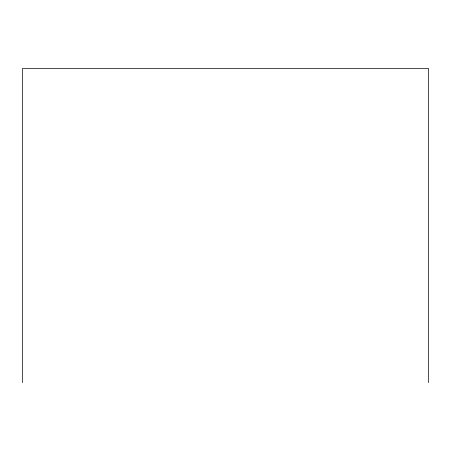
<?xml version="1.0" encoding="UTF-8"?>
<svg xmlns="http://www.w3.org/2000/svg" width="451" height="451" viewBox="0 0 451 451"><rect width="100%" height="100%" fill="white"/><g stroke="black" fill="none" stroke-linecap="round" stroke-linejoin="round"><path stroke-width="0.68" d="M428.45 382.634L428.45 68.366L22.55 68.366L22.55 382.634"/></g></svg>
